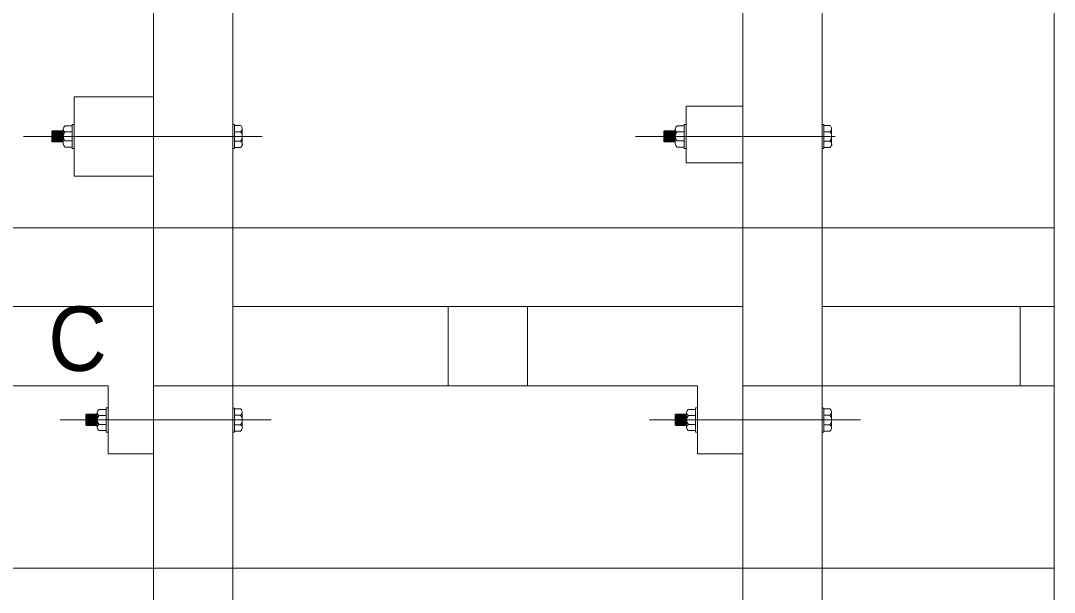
# Model space of a CAD drawing. Units: millimetres at full size, sheet at 1:20; details may follow other scales. Extents: x 0 to 5940, y 0 to 8400.
# Drawn here: x 2697 to 3609, y 6028 to 6532 of the extents above; entities that cross this region are included whole.
import ezdxf
from ezdxf.enums import TextEntityAlignment as Align

# ---------------------------------------------------------------- set-up
doc = ezdxf.new("R2010")
doc.units = ezdxf.units.MM
doc.header["$LTSCALE"] = 20
for name, color, linetype, lineweight in [('ボルト', 7, 'Continuous', 18), ('床板材', 7, 'Continuous', 18), ('根太材C', 5, 'Continuous', 18), ('角杭', 7, 'Continuous', 18)]:
    doc.layers.add(name, color=color, linetype=linetype, lineweight=lineweight)
doc.styles.add('Arial', font='')
doc.styles.get('Arial').set_extended_font_data('Arial')

msp = doc.modelspace()

# ---------------------------------------------------------------- linework, layer by layer
at = {"layer": 'ボルト'}
for p, q in [((2742.53, 6440.2), (2742.53, 6418.96)), ((2742.53, 6440.2), (2744.03, 6440.2)), ((2744.03, 6440.2), (2744.03, 6418.96)), ((2885.53, 6440.08), (2884.03, 6440.08)), ((2884.03, 6440.08), (2884.03, 6418.96)), ((2885.53, 6440.08), (2885.53, 6419.08)), ((2885.53, 6439.39), (2890.93, 6439.39)), ((2890.93, 6439.39), (2891.44, 6438.94)), ((3282.53, 6440.2), (3282.53, 6418.96)), ((3282.53, 6440.2), (3284.03, 6440.2)), ((3284.03, 6440.2), (3284.03, 6418.96)), ((3405.53, 6440.08), (3404.03, 6440.08)), ((3404.03, 6440.08), (3404.03, 6418.96)), ((3405.53, 6440.08), (3405.53, 6419.08)), ((3405.53, 6439.39), (3410.93, 6439.39)), ((3410.93, 6439.39), (3411.44, 6438.94)), ((2724.53, 6434.14), (2724.98, 6434.58)), ((2724.53, 6434.14), (2724.53, 6425.02)), ((2724.53, 6434.14), (2734.53, 6434.14)), ((2724.56, 6434.16), (2725.16, 6424.58)), ((2724.98, 6434.58), (2734.53, 6434.58)), ((2725.16, 6434.58), (2725.78, 6424.58)), ((2725.78, 6434.58), (2726.41, 6424.58)), ((2726.41, 6434.58), (2727.03, 6424.58)), ((2727.03, 6434.58), (2727.66, 6424.58)), ((2727.66, 6434.58), (2728.28, 6424.58)), ((2728.28, 6434.58), (2728.91, 6424.58)), ((2728.91, 6434.58), (2729.53, 6424.58)), ((2729.53, 6434.58), (2730.16, 6424.58)), ((2730.16, 6434.58), (2730.78, 6424.58)), ((2730.78, 6434.58), (2731.41, 6424.58)), ((2731.41, 6434.58), (2732.03, 6424.58)), ((2732.03, 6434.58), (2732.66, 6424.58)), ((2732.66, 6434.58), (2733.28, 6424.58)), ((2733.28, 6434.58), (2733.91, 6424.58)), ((2733.91, 6434.58), (2734.53, 6424.58)), ((2734.53, 6422.92), (2734.53, 6436.24)), ((2742.53, 6438.96), (2736.16, 6438.96)), ((2742.53, 6433.64), (2736.16, 6433.64)), ((2885.53, 6433.83), (2890.93, 6433.83)), ((2891.17, 6433.96), (2890.93, 6433.83)), ((2890.93, 6433.83), (2891.56, 6432.99)), ((2891.56, 6434.26), (2891.17, 6433.96)), ((2891.44, 6438.94), (2891.87, 6438.4)), ((2891.9, 6434.63), (2891.56, 6434.26)), ((2891.56, 6432.99), (2892.05, 6432.05)), ((2891.87, 6438.4), (2892.2, 6437.79)), ((2892.18, 6435.06), (2891.9, 6434.63)), ((2892.38, 6435.53), (2892.18, 6435.06)), ((2892.2, 6437.79), (2892.43, 6437.12)), ((2892.37, 6431.15), (2892.52, 6430.09)), ((2892.5, 6436.03), (2892.38, 6435.53)), ((2892.43, 6437.12), (2892.53, 6436.55)), ((2892.53, 6436.55), (2892.5, 6436.03)), ((2892.53, 6436.55), (2892.53, 6422.61)), ((3264.53, 6434.14), (3264.98, 6434.58)), ((3264.53, 6434.14), (3264.53, 6425.02)), ((3264.53, 6434.14), (3274.53, 6434.14)), ((3264.56, 6434.16), (3265.16, 6424.58)), ((3264.98, 6434.58), (3274.53, 6434.58)), ((3265.16, 6434.58), (3265.78, 6424.58)), ((3265.78, 6434.58), (3266.41, 6424.58)), ((3266.41, 6434.58), (3267.03, 6424.58)), ((3267.03, 6434.58), (3267.66, 6424.58)), ((3267.66, 6434.58), (3268.28, 6424.58)), ((3268.28, 6434.58), (3268.91, 6424.58)), ((3268.91, 6434.58), (3269.53, 6424.58)), ((3269.53, 6434.58), (3270.16, 6424.58)), ((3270.16, 6434.58), (3270.78, 6424.58)), ((3270.78, 6434.58), (3271.41, 6424.58)), ((3271.41, 6434.58), (3272.03, 6424.58)), ((3272.03, 6434.58), (3272.66, 6424.58)), ((3272.66, 6434.58), (3273.28, 6424.58)), ((3273.28, 6434.58), (3273.91, 6424.58)), ((3273.91, 6434.58), (3274.53, 6424.58)), ((3274.53, 6422.92), (3274.53, 6436.24)), ((3282.53, 6438.96), (3276.16, 6438.96)), ((3282.53, 6433.64), (3276.16, 6433.64)), ((3405.53, 6433.83), (3410.93, 6433.83)), ((3411.17, 6433.96), (3410.93, 6433.83)), ((3410.93, 6433.83), (3411.56, 6432.99)), ((3411.56, 6434.26), (3411.17, 6433.96)), ((3411.44, 6438.94), (3411.87, 6438.4)), ((3411.9, 6434.63), (3411.56, 6434.26)), ((3411.56, 6432.99), (3412.05, 6432.05)), ((3411.87, 6438.4), (3412.2, 6437.79)), ((3412.18, 6435.06), (3411.9, 6434.63)), ((3412.38, 6435.53), (3412.18, 6435.06)), ((3412.2, 6437.79), (3412.43, 6437.12)), ((3412.37, 6431.15), (3412.52, 6430.09)), ((3412.5, 6436.03), (3412.38, 6435.53)), ((3412.43, 6437.12), (3412.53, 6436.55)), ((3412.53, 6436.55), (3412.5, 6436.03)), ((3412.53, 6436.55), (3412.53, 6422.61)), ((2699.39, 6429.58), (2910.14, 6429.58)), ((2742.53, 6425.64), (2736.16, 6425.64)), ((2885.53, 6425.45), (2890.93, 6425.45)), ((2891.18, 6425.74), (2890.93, 6425.45)), ((2890.93, 6425.45), (2891.35, 6425.19)), ((2891.76, 6426.62), (2891.18, 6425.74)), ((2891.35, 6425.19), (2891.73, 6424.86)), ((2891.73, 6424.86), (2892.04, 6424.46)), ((2892.18, 6427.6), (2891.76, 6426.62)), ((2892.15, 6421.39), (2891.8, 6420.79)), ((2892.04, 6424.46), (2892.28, 6424.01)), ((2892.4, 6422.04), (2892.15, 6421.39)), ((2892.44, 6428.63), (2892.18, 6427.6)), ((2892.28, 6424.01), (2892.44, 6423.52)), ((2892.53, 6422.73), (2892.4, 6422.04)), ((2892.53, 6429.7), (2892.44, 6428.63)), ((2892.44, 6423.52), (2892.52, 6423.01)), ((2892.52, 6430.09), (2892.53, 6429.7)), ((2892.52, 6423.01), (2892.53, 6422.73)), ((2892.53, 6422.61), (2892.86, 6421.59)), ((3239.39, 6429.58), (3415.53, 6429.58)), ((3282.53, 6425.64), (3276.16, 6425.64)), ((3405.53, 6425.45), (3410.93, 6425.45)), ((3411.18, 6425.74), (3410.93, 6425.45)), ((3410.93, 6425.45), (3411.35, 6425.19)), ((3411.76, 6426.62), (3411.18, 6425.74)), ((3411.35, 6425.19), (3411.73, 6424.86)), ((3411.73, 6424.86), (3412.04, 6424.46)), ((3412.18, 6427.6), (3411.76, 6426.62)), ((3412.15, 6421.39), (3411.8, 6420.79)), ((3412.04, 6424.46), (3412.28, 6424.01)), ((3412.4, 6422.04), (3412.15, 6421.39)), ((3412.44, 6428.63), (3412.18, 6427.6)), ((3412.28, 6424.01), (3412.44, 6423.52)), ((3412.53, 6422.73), (3412.4, 6422.04)), ((3412.53, 6429.7), (3412.44, 6428.63)), ((3412.44, 6423.52), (3412.52, 6423.01)), ((3412.52, 6430.09), (3412.53, 6429.7)), ((3412.52, 6423.01), (3412.53, 6422.73)), ((3412.53, 6422.61), (3412.86, 6421.59)), ((2742.53, 6420.33), (2736.16, 6420.33)), ((2742.53, 6418.96), (2744.03, 6418.96)), ((2885.53, 6419.08), (2884.03, 6419.08)), ((2885.53, 6419.89), (2890.93, 6419.89)), ((2891.36, 6420.26), (2890.93, 6419.89)), ((2891.8, 6420.79), (2891.36, 6420.26)), ((3282.53, 6420.33), (3276.16, 6420.33)), ((3282.53, 6418.96), (3284.03, 6418.96)), ((3405.53, 6419.08), (3404.03, 6419.08)), ((3405.53, 6419.89), (3410.93, 6419.89)), ((3411.36, 6420.26), (3410.93, 6419.89)), ((3411.8, 6420.79), (3411.36, 6420.26)), ((2754.53, 6184.14), (2754.98, 6184.58)), ((2754.53, 6184.14), (2754.53, 6175.02)), ((2754.53, 6184.14), (2764.53, 6184.14)), ((2754.56, 6184.16), (2755.16, 6174.58)), ((2754.98, 6184.58), (2764.53, 6184.58)), ((2755.16, 6184.58), (2755.78, 6174.58)), ((2755.78, 6184.58), (2756.41, 6174.58)), ((2756.41, 6184.58), (2757.03, 6174.58)), ((2757.03, 6184.58), (2757.66, 6174.58)), ((2757.66, 6184.58), (2758.28, 6174.58)), ((2758.28, 6184.58), (2758.91, 6174.58)), ((2758.91, 6184.58), (2759.53, 6174.58)), ((2759.53, 6184.58), (2760.16, 6174.58)), ((2760.16, 6184.58), (2760.78, 6174.58)), ((2760.78, 6184.58), (2761.41, 6174.58)), ((2761.41, 6184.58), (2762.03, 6174.58)), ((2762.03, 6184.58), (2762.66, 6174.58)), ((2762.66, 6184.58), (2763.28, 6174.58)), ((2763.28, 6184.58), (2763.91, 6174.58)), ((2763.91, 6184.58), (2764.53, 6174.58)), ((2764.53, 6172.92), (2764.53, 6186.24)), ((2772.53, 6188.96), (2766.16, 6188.96)), ((2772.53, 6190.2), (2772.53, 6168.96)), ((2772.53, 6190.2), (2774.03, 6190.2)), ((2774.03, 6190.2), (2774.03, 6168.96)), ((2885.53, 6190.08), (2884.03, 6190.08)), ((2884.03, 6190.08), (2884.03, 6168.96)), ((2885.53, 6190.08), (2885.53, 6169.08)), ((2885.53, 6189.39), (2890.93, 6189.39)), ((2890.93, 6189.39), (2891.44, 6188.94)), ((2891.17, 6183.96), (2890.93, 6183.83)), ((2891.56, 6184.26), (2891.17, 6183.96)), ((2891.44, 6188.94), (2891.87, 6188.4)), ((2891.9, 6184.63), (2891.56, 6184.26)), ((2891.87, 6188.4), (2892.2, 6187.79)), ((2892.18, 6185.06), (2891.9, 6184.63)), ((2892.38, 6185.53), (2892.18, 6185.06)), ((2892.2, 6187.79), (2892.43, 6187.12)), ((2892.5, 6186.03), (2892.38, 6185.53)), ((2892.43, 6187.12), (2892.53, 6186.55)), ((2892.53, 6186.55), (2892.5, 6186.03)), ((2892.53, 6186.55), (2892.53, 6172.61)), ((3274.53, 6184.14), (3274.98, 6184.58)), ((3274.53, 6184.14), (3274.53, 6175.02)), ((3274.53, 6184.14), (3284.53, 6184.14)), ((3274.56, 6184.16), (3275.16, 6174.58)), ((3274.98, 6184.58), (3284.53, 6184.58)), ((3275.16, 6184.58), (3275.78, 6174.58)), ((3275.78, 6184.58), (3276.41, 6174.58)), ((3276.41, 6184.58), (3277.03, 6174.58)), ((3277.03, 6184.58), (3277.66, 6174.58)), ((3277.66, 6184.58), (3278.28, 6174.58)), ((3278.28, 6184.58), (3278.91, 6174.58)), ((3278.91, 6184.58), (3279.53, 6174.58)), ((3279.53, 6184.58), (3280.16, 6174.58)), ((3280.16, 6184.58), (3280.78, 6174.58)), ((3280.78, 6184.58), (3281.41, 6174.58)), ((3281.41, 6184.58), (3282.03, 6174.58)), ((3282.03, 6184.58), (3282.66, 6174.58)), ((3282.66, 6184.58), (3283.28, 6174.58)), ((3283.28, 6184.58), (3283.91, 6174.58)), ((3283.91, 6184.58), (3284.53, 6174.58)), ((3284.53, 6172.92), (3284.53, 6186.24)), ((3292.53, 6188.96), (3286.16, 6188.96)), ((3292.53, 6190.2), (3292.53, 6168.96)), ((3292.53, 6190.2), (3294.03, 6190.2)), ((3294.03, 6190.2), (3294.03, 6168.96)), ((3405.53, 6190.08), (3404.03, 6190.08)), ((3404.03, 6190.08), (3404.03, 6168.96)), ((3405.53, 6190.08), (3405.53, 6169.08)), ((3405.53, 6189.39), (3410.93, 6189.39)), ((3410.93, 6189.39), (3411.44, 6188.94)), ((3411.17, 6183.96), (3410.93, 6183.83)), ((3411.56, 6184.26), (3411.17, 6183.96)), ((3411.44, 6188.94), (3411.87, 6188.4)), ((3411.9, 6184.63), (3411.56, 6184.26)), ((3411.87, 6188.4), (3412.2, 6187.79)), ((3412.18, 6185.06), (3411.9, 6184.63)), ((3412.38, 6185.53), (3412.18, 6185.06)), ((3412.2, 6187.79), (3412.43, 6187.12)), ((3412.5, 6186.03), (3412.38, 6185.53)), ((3412.43, 6187.12), (3412.53, 6186.55)), ((3412.53, 6186.55), (3412.5, 6186.03)), ((3412.53, 6186.55), (3412.53, 6172.61)), ((2731.83, 6179.58), (2917.97, 6179.58)), ((2754.98, 6174.58), (2754.53, 6175.02)), ((2754.53, 6175.02), (2764.53, 6175.02)), ((2772.53, 6183.64), (2766.16, 6183.64)), ((2772.53, 6175.52), (2766.16, 6175.52)), ((2885.53, 6183.83), (2890.93, 6183.83)), ((2885.53, 6175.33), (2890.93, 6175.33)), ((2890.93, 6183.83), (2891.56, 6182.99)), ((2891.18, 6175.62), (2890.93, 6175.33)), ((2890.93, 6175.33), (2891.35, 6175.07)), ((2891.76, 6176.5), (2891.18, 6175.62)), ((2891.35, 6175.07), (2891.73, 6174.73)), ((2891.56, 6182.99), (2892.05, 6182.05)), ((2892.18, 6177.47), (2891.76, 6176.5)), ((2892.05, 6182.05), (2892.37, 6181.03)), ((2892.44, 6178.51), (2892.18, 6177.47)), ((2892.37, 6181.03), (2892.52, 6179.97)), ((2892.53, 6179.58), (2892.44, 6178.51)), ((2892.52, 6179.97), (2892.53, 6179.58)), ((3251.83, 6179.58), (3437.97, 6179.58)), ((3274.98, 6174.58), (3274.53, 6175.02)), ((3274.53, 6175.02), (3284.53, 6175.02)), ((3292.53, 6183.64), (3286.16, 6183.64)), ((3292.53, 6175.52), (3286.16, 6175.52)), ((3405.53, 6183.83), (3410.93, 6183.83)), ((3405.53, 6175.33), (3410.93, 6175.33)), ((3410.93, 6183.83), (3411.56, 6182.99)), ((3411.18, 6175.62), (3410.93, 6175.33)), ((3410.93, 6175.33), (3411.35, 6175.07)), ((3411.76, 6176.5), (3411.18, 6175.62)), ((3411.35, 6175.07), (3411.73, 6174.73)), ((3411.56, 6182.99), (3412.05, 6182.05)), ((3412.18, 6177.47), (3411.76, 6176.5)), ((3412.05, 6182.05), (3412.37, 6181.03)), ((3412.44, 6178.51), (3412.18, 6177.47)), ((3412.37, 6181.03), (3412.52, 6179.97)), ((3412.53, 6179.58), (3412.44, 6178.51)), ((3412.52, 6179.97), (3412.53, 6179.58)), ((2754.98, 6174.58), (2764.53, 6174.58)), ((2772.53, 6170.2), (2766.16, 6170.2)), ((2774.03, 6168.96), (2772.53, 6168.96)), ((2885.53, 6168.96), (2884.03, 6168.96)), ((2885.53, 6169.77), (2890.93, 6169.77)), ((2891.36, 6170.14), (2890.93, 6169.77)), ((2891.8, 6170.67), (2891.36, 6170.14)), ((2891.73, 6174.73), (2892.04, 6174.34)), ((2892.15, 6171.27), (2891.8, 6170.67)), ((2892.04, 6174.34), (2892.28, 6173.89)), ((2892.4, 6171.92), (2892.15, 6171.27)), ((2892.28, 6173.89), (2892.44, 6173.4)), ((2892.53, 6172.61), (2892.4, 6171.92)), ((2892.44, 6173.4), (2892.52, 6172.89)), ((2892.52, 6172.89), (2892.53, 6172.61)), ((3274.98, 6174.58), (3284.53, 6174.58)), ((3292.53, 6170.2), (3286.16, 6170.2)), ((3294.03, 6168.96), (3292.53, 6168.96)), ((3405.53, 6168.96), (3404.03, 6168.96)), ((3405.53, 6169.77), (3410.93, 6169.77)), ((3411.36, 6170.14), (3410.93, 6169.77)), ((3411.8, 6170.67), (3411.36, 6170.14)), ((3411.73, 6174.73), (3412.04, 6174.34)), ((3412.15, 6171.27), (3411.8, 6170.67)), ((3412.04, 6174.34), (3412.28, 6173.89)), ((3412.4, 6171.92), (3412.15, 6171.27)), ((3412.28, 6173.89), (3412.44, 6173.4)), ((3412.53, 6172.61), (3412.4, 6171.92)), ((3412.44, 6173.4), (3412.52, 6172.89)), ((3412.52, 6172.89), (3412.53, 6172.61))]:
    msp.add_line(p, q, dxfattribs=at)
for centre, radius, start, end in [((2738.37, 6435.79), 3.87, 124.9343, 173.23904), ((2737.37, 6436.21), 2.84, 179.30562, 244.70445), ((2740.42, 6429.58), 5.89, 136.3972, 180), ((3278.37, 6435.79), 3.87, 124.9343, 173.23904), ((3277.37, 6436.21), 2.84, 179.30562, 244.70445), ((3280.42, 6429.58), 5.89, 136.3972, 180), ((2740.42, 6429.7), 5.89, 180, 223.6028), ((2738.37, 6423.5), 3.87, 186.77031, 235.0657), ((3280.42, 6429.7), 5.89, 180, 223.6028), ((3278.37, 6423.5), 3.87, 186.77031, 235.0657), ((2768.37, 6185.79), 3.87, 124.9343, 173.23904), ((2767.37, 6186.21), 2.84, 179.30562, 244.70445), ((3288.37, 6185.79), 3.87, 124.9343, 173.23904), ((3287.37, 6186.21), 2.84, 179.30562, 244.70445), ((2770.42, 6179.58), 5.89, 136.3972, 223.60276), ((2767.37, 6172.95), 2.84, 115.29555, 180.69438), ((3290.42, 6179.58), 5.89, 136.3972, 223.60276), ((3287.37, 6172.95), 2.84, 115.29555, 180.69438), ((2768.37, 6173.37), 3.87, 186.77031, 235.0657), ((3288.37, 6173.37), 3.87, 186.77031, 235.0657)]:
    msp.add_arc(centre, radius, start, end, dxfattribs=at)
at = {"layer": '床板材', "lineweight": 5}
for p, q in [((3609.03, 6348.99), (1609.03, 6348.99)), ((3609.03, 6048.99), (1609.03, 6048.99))]:
    msp.add_line(p, q, dxfattribs=at)
at = {"layer": '床板材', "lineweight": 13}
msp.add_lwpolyline([(3609.03, 7079.03), (3609.03, 5149.58), (1609.03, 5149.58), (1609.03, 7249.58), (2737.7, 7249.58)], dxfattribs=at)
at = {"layer": '根太材C'}
for p, q in [((2814.03, 6649.58), (2814.03, 6209.58)), ((2884.03, 6649.58), (2884.03, 6209.58)), ((3334.03, 6649.58), (3334.03, 6209.58)), ((3404.03, 6649.58), (3404.03, 6209.58)), ((2814.03, 6279.58), (2609.03, 6279.58)), ((3334.03, 6279.58), (2884.03, 6279.58)), ((3074.03, 6279.58), (3074.03, 6209.58)), ((3144.03, 6279.58), (3144.03, 6209.58)), ((3609.03, 6279.58), (3404.03, 6279.58)), ((3579.03, 6279.58), (3579.03, 6209.58)), ((3609.03, 6279.58), (3609.03, 6209.58)), ((2774.03, 6209.58), (2609.03, 6209.58)), ((2774.03, 6149.58), (2774.03, 6209.58)), ((3294.03, 6209.58), (2814.03, 6209.58)), ((2814.03, 6209.58), (2814.03, 6149.58)), ((2884.03, 6209.58), (2814.03, 6209.58)), ((2814.03, 6209.58), (2814.03, 5747.97)), ((2884.03, 6209.58), (2884.03, 5761.67)), ((3294.03, 6149.58), (3294.03, 6209.58)), ((3609.03, 6209.58), (3334.03, 6209.58)), ((3334.03, 6209.58), (3334.03, 6149.58)), ((3404.03, 6209.58), (3334.03, 6209.58)), ((3334.03, 6209.58), (3334.03, 5849.75)), ((3404.03, 6209.58), (3404.03, 5863.46)), ((2814.03, 6149.58), (2774.03, 6149.58)), ((3334.03, 6149.58), (3294.03, 6149.58))]:
    msp.add_line(p, q, dxfattribs=at)
at = {"layer": '角杭'}
for points in [[(2744.03, 6394.58), (2744.03, 6464.58), (2814.03, 6464.58), (2814.03, 6394.58)], [(3284.03, 6406.43), (3284.03, 6456.43), (3334.03, 6456.43), (3334.03, 6406.43)]]:
    msp.add_lwpolyline(points, close=True, dxfattribs=at)

# ---------------------------------------------------------------- texts
at = {"layer": '根太材C', "style": 'Arial', "width": 0.9}
msp.add_text('C', height=56.82, dxfattribs=at).set_placement((2721.32, 6205.85), align=Align.BOTTOM_LEFT)

doc.saveas('drawing.dxf')
